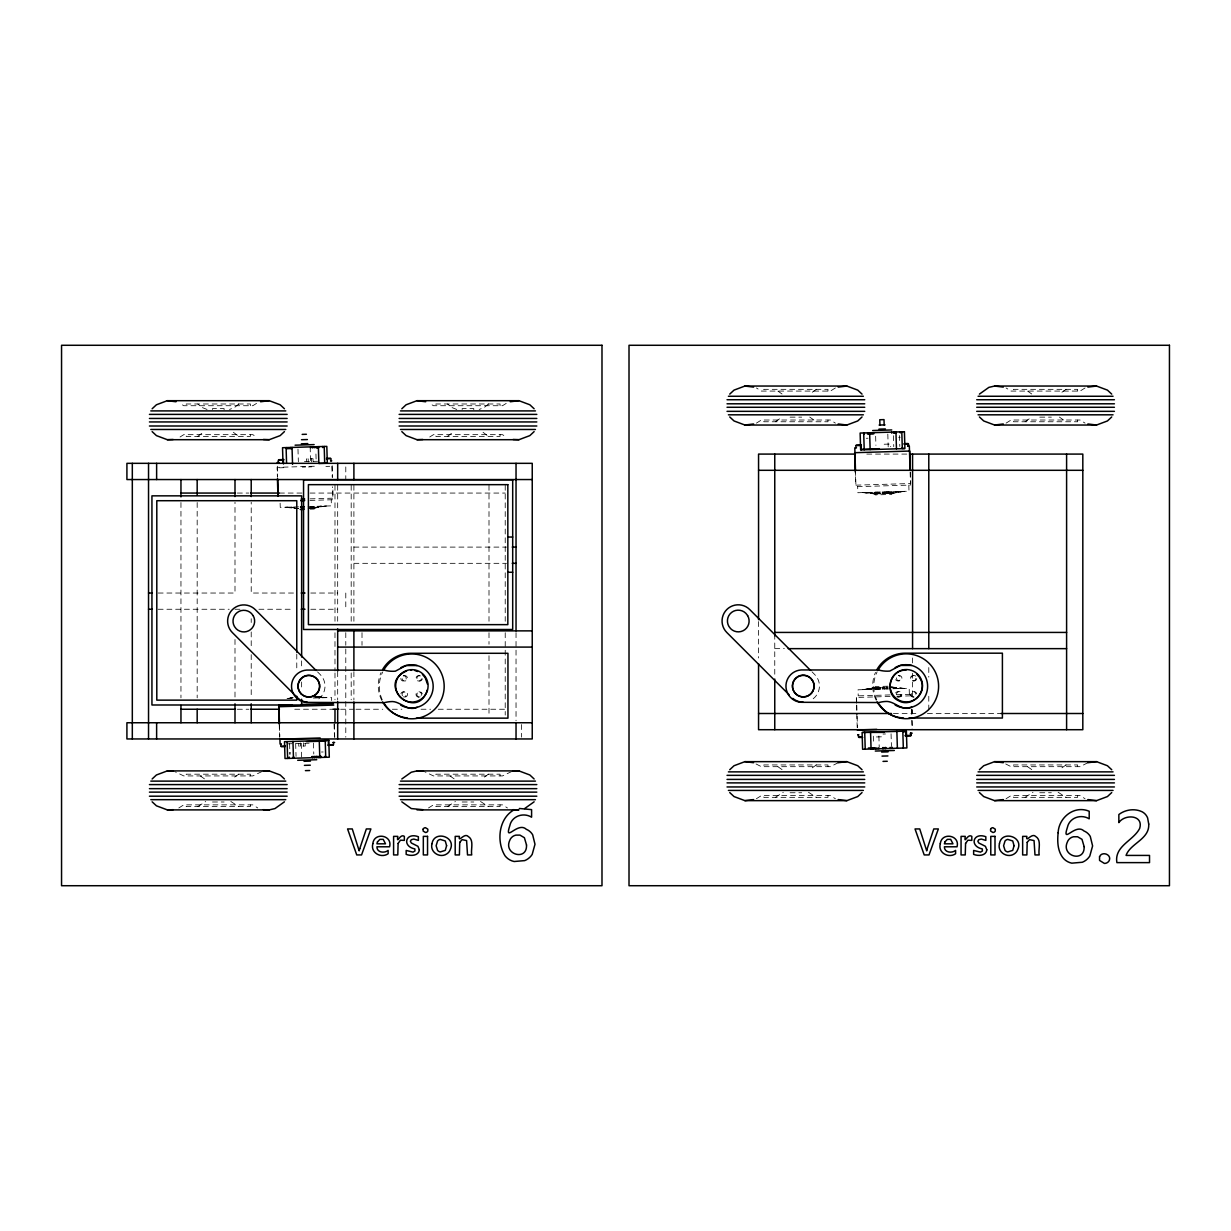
<?xml version="1.0" encoding="UTF-8"?>
<svg xmlns="http://www.w3.org/2000/svg" width="1231" height="1231" viewBox="0 0 1231 1231"><rect width="100%" height="100%" fill="white"/><g stroke="black" fill="none" stroke-linecap="round" stroke-linejoin="round"><path stroke-width="0.75" stroke-dasharray="5 3.75" d="M882.165 492.015L882.596 493.754L884.35 493.693L884.674 491.938M882.35 689.068L882.658 687.298L884.427 687.237L884.843 688.991M197.806 436.405L203.192 432.281M238.768 403.983L234.582 407.461L229.52 409.446M447.484 436.405L452.885 432.281M488.461 403.983L484.275 407.461L479.198 409.446M197.806 806.613L205.731 801.489M238.768 774.191L232.136 778.854M775.407 421.756L782.039 417.078M816.368 389.335L809.736 393.997M447.484 806.613L455.424 801.489M488.461 774.191L481.813 778.854M1025.084 421.756L1031.732 417.078M1066.046 389.335L1059.414 393.997M775.407 797.349L783.331 792.241M816.368 764.943L809.736 769.606M1025.084 797.349L1033.009 792.241M1066.046 764.943L1059.414 769.606M180.049 436.99L183.773 434.666L252.801 434.666L256.54 436.99M256.54 403.399L252.801 405.722L183.773 405.722L180.049 403.399M429.727 436.99L433.466 434.666L502.479 434.666L506.218 436.99M506.218 403.399L502.479 405.722L433.466 405.722L429.727 403.399M756.403 423.125L761.374 420.017L830.402 420.017L835.372 423.125M835.372 387.965L830.402 391.073L761.374 391.073L756.403 387.965M178.803 807.967L183.773 804.859L252.801 804.859L257.771 807.967M1006.081 423.125L1011.066 420.017L1080.079 420.017L1085.05 423.125M1085.05 387.965L1080.079 391.073L1011.066 391.073L1006.081 387.965M428.48 807.967L433.466 804.859L502.479 804.859L507.464 807.967M756.403 798.719L761.374 795.611L830.402 795.611L835.372 798.719M1006.081 798.719L1011.066 795.611L1080.079 795.611L1085.05 798.719M308.212 508.311L312.582 506.418M309.396 508.28L313.767 506.387L313.797 508.141L313.074 506.403M885.751 491.908L885.812 493.662L890.182 491.769M876.841 689.222L881.211 687.344L881.258 689.098M310.366 507.664L313.751 506.387M309.827 508.265L314.905 506.356M885.812 493.662L892.49 491.692M874.518 689.298L881.211 687.344M261.988 771.529L252.801 775.93L183.773 775.93L174.587 771.529M511.665 771.529L502.479 775.93L433.466 775.93L424.28 771.529M838.188 762.712L830.402 766.682L761.374 766.682L753.587 762.712M1087.865 762.712L1080.079 766.682L1011.066 766.682L1003.28 762.712M311.012 506.464L311.074 508.218L320.491 506.187L311.443 508.218L311.397 506.464M888.613 491.815L888.659 493.569L898.091 491.538L889.044 493.554L888.982 491.8M869.855 689.437L878.349 687.421L878.411 689.175M311.074 508.218L321.337 506.156M888.659 493.569L898.938 491.508M868.086 689.483L878.349 687.421M313.136 508.157L324.969 506.049M890.675 491.754L890.736 493.508L902.569 491.4M288.731 698.5L292.516 697.792M289.254 698.485L293.04 697.777M876.349 689.237L876.287 687.483L864.454 689.606L876.072 687.498L876.118 689.252M325.415 506.033L313.351 508.157L313.305 506.403M903.015 491.384L890.952 493.508L890.905 491.754M288.069 698.562L293.04 697.654M864.008 689.606L876.287 687.483M314.136 508.126L326.554 506.003M891.721 493.477L904.139 491.354M287.054 698.592L292.409 697.685M862.869 689.652L875.333 687.514M866.27 438.282L867.978 438.236M898.707 437.313L900.184 437.267M304.442 461.656L317.598 461.256M884.166 444.237L890.628 444.037L890.705 446.745M314.336 466.241L277.098 467.349L277.375 476.905M279.545 467.811L283.745 467.688M302.334 467.118L305.55 467.026M308.427 466.934L311.658 466.841M325.892 466.426L329.739 466.303M310.089 498.863L333.139 498.17L332.785 486.722M309.981 500.417L332.909 499.724L332.524 486.768M298.579 506.849L280.253 507.387L280.114 502.833M308.165 506.557L331.401 505.864L331.231 499.786M310.289 509.188L314.228 509.08L314.136 506.372M875.226 493.97L862.7 492.585M876.18 492.185L875.549 493.97L863.839 492.554M867.917 492.431L878.288 493.877L878.242 492.123M874.349 492.246L881.15 493.8L881.088 492.046M890.736 493.508L891.198 491.738M313.259 698.054L331.57 697.515L331.662 700.547M887.89 686.19L875.195 686.575L875.379 689.268M890.044 694.915L856.514 695.915L856.73 703.332M896.553 694.715L911.048 694.284M890.075 696.454L856.284 697.469L856.468 703.209M896.814 696.254L911.355 695.823M287.238 743.847L309.104 743.201M883.027 734.061L885.489 733.984M289.239 752.972L290.716 752.941M321.445 752.018L323.153 751.972M876.395 736.954L882.842 736.769M790.087 417.14L801.689 417.14M1039.764 417.14L1051.366 417.14M866.793 454.085L908.078 454.085M237.352 493.062L248.831 493.062M279.437 493.062L302.411 493.062M310.058 493.062L505.218 493.062M353.897 547.103L506.495 547.103M353.897 563.321L506.495 563.321M158.137 593.034L234.998 593.034L234.998 502.248M293.486 593.034L251.216 593.034L251.216 502.248M310.781 593.034L337.679 593.034M158.137 609.253L229.228 609.253M234.998 609.253L240.399 609.253M258.895 609.253L293.486 609.253M310.781 609.253L337.679 609.253M774.761 648.645L784.332 648.645M237.352 709.241L248.831 709.241M294.748 709.241L333.016 709.241M340.664 709.241L354.066 709.241M355.974 709.241L382.764 709.241M392.335 709.241L401.891 709.241M421.033 709.241L430.604 709.241M438.251 709.241L505.218 709.241M893.367 713.503L919.095 713.503M927.405 713.503L1000.957 713.503M790.087 792.749L801.689 792.749M1039.764 792.749L1051.366 792.749M212.486 801.997L224.088 801.997M462.164 801.997L473.781 801.997M420.063 675.696L419.356 675.665A2.708 2.708 0 0 0 416.955 677.927L416.94 678.635A2.708 2.708 0 0 0 419.186 681.035L419.894 681.051A2.708 2.708 0 0 0 422.295 678.789M403.383 675.665L404.091 675.727A2.708 2.708 0 0 1 406.199 678.25L406.138 678.943A2.708 2.708 0 0 1 403.614 681.066L402.906 681.005A2.708 2.708 0 0 1 400.798 678.481M285.1 507.249L297.671 508.618M891.752 687.021L904.323 688.406M314.167 696.269L326.723 697.654M286.238 507.218L297.948 508.618M891.013 687.052L903.185 688.437M318.444 696.9L325.584 697.685M876.226 493.939L864.27 492.538L875.995 493.954L875.949 492.2M287.192 507.187L298.625 508.603M286.685 507.203L298.102 508.618M890.798 687.052L902.738 688.452M319.429 696.992L325.153 697.7M318.921 697.008L324.63 697.715M290.316 507.095L297.625 508.28M889.967 687.083L899.107 688.56M889.105 687.098L898.245 688.591L888.736 687.113M314.197 696.623L321.506 697.808M869.686 492.385L878.288 493.877M291.162 507.064L294.609 507.664M312.859 696.669L320.66 697.839M456.747 409.446L451.685 407.461L447.484 403.983M207.054 409.446L201.992 407.461L197.806 403.983M875.703 493.954L875.503 492.215L880.673 493.816L880.627 492.061M1058.121 792.241L1066.046 797.349M808.444 792.241L816.368 797.349M480.521 801.489L488.461 806.613M230.843 801.489L238.768 806.613M876.672 492.169L881.15 493.8M875.487 492.215L879.965 493.831L879.903 492.077M1031.732 393.997L1025.084 389.335M1059.414 417.078L1066.046 421.756M782.039 393.997L775.407 389.335M809.736 417.078L816.368 421.756M1031.732 769.606L1025.084 764.943M782.039 769.606L775.407 764.943M454.131 778.854L447.484 774.191M204.454 778.854L197.806 774.191M483.06 432.281L488.461 436.405M233.382 432.281L238.768 436.405M811.983 671.803L814.691 674.511A16.218 16.218 0 0 1 811.337 700.008M317.552 671.911L320.26 674.619A16.218 16.218 0 0 1 316.906 700.131M910.386 472.058L910.725 483.521L855.668 485.168L855.268 471.796M910.124 472.119L910.509 485.076L855.976 486.707L855.53 471.888M908.817 485.122L909.001 491.2L857.853 492.739L857.668 486.66M911.756 709.194L912.048 718.75M912.109 720.658L912.325 728.306M911.494 709.102L911.771 718.365M911.817 720.212L912.094 729.475M909.355 694.33L909.17 688.267L858.022 689.791L858.207 695.869M899.492 435.528L899.815 446.468M893.429 435.712L893.752 446.653M891.644 491.723L891.813 494.416L875.195 494.924L875.21 492.215M889.859 491.785L889.905 493.539M887.813 434.051L888.197 446.822M889.536 491.785L889.582 493.539M887.382 491.846L887.428 493.616M886.936 491.861L886.997 493.616L891.367 491.738L886.274 493.646L886.228 491.892M884.304 491.938L884.35 493.693M883.812 491.954L883.858 493.708L883.042 491.985M891.059 733.814L891.444 746.571M882.55 492L882.596 493.754M887.551 688.914L887.505 687.144L885.874 687.206L885.935 688.96M887.059 687.16L887.105 688.914M886.351 687.19L886.397 688.945M879.473 492.092L879.519 493.846M884.427 687.237L884.473 689.006M883.981 689.021L883.935 687.252L883.212 689.037M877.857 492.138L877.918 493.893L868.778 492.415L877.364 493.908L877.318 492.154M875.641 436.251L875.918 445.36M876.995 492.169L877.041 493.923M882.658 687.298L882.719 689.052M880.796 689.114L880.75 687.36L875.672 689.268L875.626 687.514M880.088 689.129L880.027 687.375L875.656 689.268L875.78 687.498M879.596 687.39L879.642 689.145M878.042 689.191L877.98 687.437L868.948 689.468L877.441 687.452L877.488 689.206M878.888 736L879.211 746.94M877.118 687.467L877.164 689.222M873.318 736.169L873.533 743.462M856.791 705.178L857.068 714.442M857.115 716.288L857.453 727.398M856.514 705.117L857.268 729.952M332.17 465.703L332.508 477.166M331.908 466.395L332.247 477.505M334.34 724.182L334.74 737.554M334.063 723.905L334.447 736.877M315.936 454.008L316.167 461.302M313.105 461.394L313.028 458.686L306.581 458.886L306.657 461.594M313.597 506.387L313.643 508.141M311.412 458.748L311.505 461.979M312.259 506.433L312.305 508.188M310.15 446.884L310.597 461.471M311.935 506.449L311.982 508.203M308.181 458.84L308.289 462.087M313.459 743.062L313.782 754.003M297.979 449.069L298.364 461.84M305.165 743.309L305.257 746.017L298.794 746.201L298.718 743.509M303.549 742.816L303.642 746.063M301.241 743.432L301.672 758.019M300.318 742.909L300.41 746.155M295.671 743.601L296.055 756.357M289.608 743.77L289.931 754.711M277.329 466.18L277.652 477.289M279.529 725.536L279.852 736.661M279.206 723.92L279.606 737.292M1077.648 391.073L1077.648 389.335L1013.482 389.335L1013.482 391.073M1077.648 420.017L1077.648 421.756L1013.482 421.756L1013.482 420.017M1077.648 766.682L1077.648 764.943L1013.482 764.943L1013.482 766.682M1077.648 795.611L1077.648 797.349L1013.482 797.349L1013.482 795.611M928.79 667.541L928.79 677.112M928.79 696.269L928.79 713.503M912.571 657.97L912.571 663.709M912.571 673.28L912.571 696.269M912.571 709.672L912.571 713.503M827.971 391.073L827.971 389.335L763.805 389.335L763.805 391.073M827.971 420.017L827.971 421.756L763.805 421.756L763.805 420.017M827.971 766.682L827.971 764.943L763.805 764.943L763.805 766.682M827.971 795.611L827.971 797.349L763.805 797.349L763.805 795.611M774.761 634.227L774.761 677.112M758.558 621.578L758.558 657.97M521.436 724.551L521.436 737.154M516.035 632.672L516.035 720.827M505.218 485.291L505.218 621.255M505.218 632.719L505.218 715.088M500.063 405.722L500.063 403.983L435.882 403.983L435.882 405.722M500.063 434.666L500.063 436.405L435.882 436.405L435.882 434.666M500.063 775.93L500.063 774.191L435.882 774.191L435.882 775.93M500.063 804.859L500.063 806.613L435.882 806.613L435.882 804.859M488.999 485.291L488.999 621.255M488.999 632.749L488.999 644.228M488.999 655.723L488.999 715.088M473.781 409.754L473.781 408.584L462.164 408.584L462.164 409.754M362.006 632.672L362.006 645.275M353.897 485.291L353.897 621.255M353.897 671.68L353.897 700.054M351.189 485.291L351.189 621.255M351.189 672.957L351.189 699.762M345.788 466.934L345.788 479.551M345.788 593.034L345.788 609.253M345.788 632.672L345.788 645.275M345.788 648.968L345.788 737.154M337.679 485.291L337.679 621.255M337.679 671.68L337.679 700.054M334.986 485.291L334.986 621.255M334.986 632.749L334.986 671.049M334.986 672.957L334.986 699.762M301.641 660.862L301.641 668.541M301.641 681.974L301.641 689.652M296.779 654.107L296.779 671.372M251.216 618.716L251.216 622.501M251.216 631.949L251.216 647.091M251.216 654.646L251.216 698.162M250.37 405.722L250.37 403.983L186.204 403.983L186.204 405.722M250.37 434.666L250.37 436.405L186.204 436.405L186.204 434.666M250.37 775.93L250.37 774.191L186.204 774.191L186.204 775.93M250.37 804.859L250.37 806.613L186.204 806.613L186.204 804.859M234.998 639.52L234.998 698.162M224.088 409.754L224.088 408.584L212.486 408.584L212.486 409.754M197.175 502.525L197.175 697.854M180.957 502.525L180.957 697.854M916.726 678.681A2.708 2.708 0 0 1 914.341 680.943L913.002 680.897A2.708 2.708 0 0 1 910.509 678.773L910.448 678.066A2.708 2.708 0 0 1 915.556 676.973M915.772 676.158A2.708 2.708 0 0 0 914.495 675.588L913.787 675.557A2.708 2.708 0 0 0 911.402 677.819L911.371 678.527A2.708 2.708 0 0 0 913.633 680.912A2.708 2.708 0 0 0 915.849 678.343M913.971 697.069A2.708 2.708 0 0 1 911.432 694.976L911.355 694.284A2.708 2.708 0 0 1 913.448 691.745L914.156 691.668A2.708 2.708 0 0 1 916.695 693.761M895.66 679.697A2.708 2.708 0 0 0 897.353 680.881L898.045 680.943A2.708 2.708 0 0 0 900.569 678.835L900.63 678.127A2.708 2.708 0 0 0 898.522 675.619M897.199 696.977A2.708 2.708 0 0 0 897.891 697.085L898.599 696.992A2.708 2.708 0 0 0 900.63 694.422L900.553 693.715A2.708 2.708 0 0 0 897.968 691.668L897.276 691.76A2.708 2.708 0 0 0 895.614 692.991M876.226 700.331A32.421 32.421 0 0 1 875.503 672.418M913.848 696.931A2.708 2.708 0 0 1 910.478 694.792A2.708 2.708 0 0 1 912.91 691.622A2.708 2.708 0 0 1 915.849 694.315M898.522 675.588A2.708 2.708 0 0 1 901.923 678.204A2.708 2.708 0 0 1 898.522 680.82A2.708 2.708 0 0 1 896.876 676.85M896.522 694.315A2.708 2.708 0 0 1 899.923 691.699A2.708 2.708 0 0 1 901.554 695.669A2.708 2.708 0 0 1 897.307 696.223M876.703 699.762A32.421 32.421 0 0 1 877.134 671.849M418.832 697.069A2.708 2.708 0 0 1 417.001 695.1L416.924 694.392A2.708 2.708 0 0 1 419.017 691.853L419.725 691.791A2.708 2.708 0 0 1 422.264 693.884M400.906 693.745A2.708 2.708 0 0 1 402.845 691.868L403.537 691.791A2.708 2.708 0 0 1 406.122 693.822L406.199 694.53A2.708 2.708 0 0 1 404.168 697.1A2.708 2.708 0 0 1 403.429 696.761M381.795 700.439A32.421 32.421 0 0 1 381.056 672.526M420.186 676.05A2.708 2.708 0 0 0 416.016 678.173L416.063 678.881A2.708 2.708 0 0 0 418.571 681.02L419.279 680.958A2.708 2.708 0 0 0 421.417 678.45L421.356 677.758A2.708 2.708 0 0 0 421.125 677.081M418.709 697.131A2.708 2.708 0 0 1 416.047 693.961A2.708 2.708 0 0 1 419.633 691.884A2.708 2.708 0 0 1 421.048 695.777M420.063 696.761A2.708 2.708 0 0 1 419.417 697.038M403.429 675.973A2.708 2.708 0 0 1 407.446 677.85A2.708 2.708 0 0 1 404.322 680.974A2.708 2.708 0 0 1 402.445 676.958M402.445 695.777A2.708 2.708 0 0 1 403.645 691.976A2.708 2.708 0 0 1 407.323 693.499A2.708 2.708 0 0 1 405.476 697.038M382.272 699.87A32.421 32.421 0 0 1 382.703 671.957"/><path stroke-width="1.5" d="M427.419 689.822C417.063 722.474 375.147 684.621 406.569 671.003M152.136 408.784L156.429 404.768L167.324 400.69L269.25 400.69L280.16 404.768L284.438 408.784M284.438 431.604L280.16 435.62L269.25 439.698L167.324 439.698L156.429 435.62L152.136 431.604M401.814 408.784L406.107 404.768L417.001 400.69L518.943 400.69L529.838 404.768L534.131 408.784M152.136 778.977L156.429 774.976L167.324 770.898L269.25 770.898L280.16 774.976L284.438 778.977M534.131 431.604L529.838 435.62L518.943 439.698L417.001 439.698L406.107 435.62L401.814 431.604M284.438 801.812L274.975 808.567L269.25 809.89L167.324 809.89L156.429 805.813L152.136 801.812M729.737 394.12L734.03 390.119L744.924 386.042L846.851 386.042L857.745 390.119L862.039 394.12M401.814 778.977L411.292 772.222L417.001 770.898L518.943 770.898L529.838 774.976L534.131 778.977M862.039 416.955L857.745 420.956L846.851 425.034L744.924 425.034L734.03 420.956L729.737 416.955M534.131 801.812L524.652 808.567M979.414 394.12L988.893 387.365L994.602 386.042L1096.529 386.042L1107.438 390.119L1111.731 394.12M729.737 769.729L734.03 765.728L744.924 761.65L846.851 761.65L857.745 765.728L862.039 769.729M1111.731 416.955L1107.438 420.956L1096.529 425.034L994.602 425.034L983.707 420.956L979.414 416.955M862.039 792.564L857.745 796.565L846.851 800.642L744.924 800.642L734.03 796.565L729.737 792.564M979.414 769.729L983.707 765.728L994.602 761.65L1096.529 761.65L1107.438 765.728L1111.731 769.729M1111.731 792.564L1107.438 796.565L1096.529 800.642L994.602 800.642L983.707 796.565L979.414 792.564M417.155 665.54L405.968 665.54L395.382 671.172A30.944 30.944 0 0 1 384.549 670.218L306.765 670.064A16.218 16.218 0 0 0 291.547 687.206A16.218 16.218 0 0 0 308.689 702.424L384.549 702.639A30.944 30.944 0 0 1 392.643 701.562C400.921 701.993 407.615 711.641 417.155 707.302M911.586 665.432L900.4 665.432L889.813 671.064A30.944 30.944 0 0 1 878.98 670.095L801.212 669.941A16.218 16.218 0 0 0 785.978 687.098A16.218 16.218 0 0 0 803.12 702.316L878.98 702.532A30.944 30.944 0 0 1 887.089 701.439C895.352 701.87 902.046 711.533 911.586 707.194M513.604 810.106C498.463 818.861 496.324 841.866 505.064 855.853A15.418 15.418 0 0 0 514.158 861.515L524.714 860.607A15.895 15.895 0 0 0 532.177 854.437L534.993 844.281L532.669 834.803A12.895 12.895 0 0 0 526.283 829.294C517.712 821.139 503.971 843.65 509.819 825.678C511.804 815.984 523.529 812.121 531.592 817.215L531.592 809.629L519.344 808.475M260.587 401.752L269.25 400.69M510.265 401.752L518.943 400.69M838.188 387.103L846.851 386.042M753.587 423.972L744.924 425.034M1087.865 387.103L1096.529 386.042M1003.28 423.972L994.602 425.034M838.188 762.712L846.851 761.65M753.587 799.581L744.924 800.642M1087.865 762.712L1096.529 761.65M1003.28 799.581L994.602 800.642M167.324 439.698L173.186 439.482M417.001 439.698L422.879 439.482M263.388 771.098L269.25 770.898M513.065 771.098L518.943 770.898M167.324 809.89L173.186 809.69M401.814 801.812L411.292 808.567L422.879 809.69M302.164 434.389L306.411 434.266M301.503 439.713L307.396 439.544M879.103 425.064L884.997 424.88M301.349 443.806L307.796 443.606M295.086 445.176L314.136 444.606M878.949 429.142L885.397 428.957M872.671 430.527L891.736 429.942M286.669 448.669L291.932 448.515M867.409 433.928L873.918 433.727M278.668 459.717L283.961 459.563M326.707 458.286L330.493 458.178M283.484 460.117L278.283 460.271L278.36 462.441M326.43 458.84L330.97 458.701L331.031 460.856M277.206 462.471L278.898 462.425M330.477 460.871L331.755 460.84M856.268 445.068L861.377 444.914M904.2 443.637L908.093 443.514M861.085 445.468L855.884 445.622L855.945 447.776M904.031 444.176L908.57 444.037L908.632 446.207M319.06 463.471L327.323 463.225L326.815 446.391L282.53 447.715L282.992 462.671M856.499 447.761L854.806 447.822L855.468 470.042M907.893 446.222L909.34 446.176L910.063 470.257M861.1 449.253L879.396 448.7M901.984 448.022L904.154 448.592M301.118 499.14L304.703 499.032M300.672 500.694L304.688 500.571M300.549 506.787L304.165 506.68M302.364 508.48L303.549 508.449L303.503 506.695M300.21 509.496L303.995 509.388M291.839 704.778L278.914 705.163L279.468 723.69M301.18 704.501L333.447 703.532M333.77 705.071L278.698 706.717L279.206 723.92M279.668 739.2L320.183 737.985M306.488 741.647L326 741.062M281.345 744.032L280.083 744.063L279.914 738.508M332.924 742.478L334.617 742.431M285.407 746.063L280.853 746.201L280.791 744.047M328.338 744.786L333.539 744.632L333.478 742.462M281.33 746.725L285.13 746.617M327.877 745.34L333.155 745.17M857.268 729.952L876.795 729.368M884.073 732.399L862.869 732.399M903.6 731.814L905.924 731.753M857.668 734.815L858.823 734.784M910.401 733.23L912.217 733.184M862.285 736.83L858.453 736.954L858.392 734.799M905.077 735.553L911.14 735.369L911.063 733.214M858.93 737.477L862.685 737.369M905.462 736.092L910.755 735.923M311.643 756.634L318.429 756.434L318.46 757.511M297.687 760.296L316.752 759.727M304.026 761.297L310.474 761.097M868.363 748.017L874.441 747.832M304.426 765.359L310.32 765.19M875.287 751.048L894.337 750.479M881.627 752.049L888.074 751.849M305.411 770.637L309.658 770.514M882.027 756.111L887.92 755.942M883.012 761.389L887.259 761.266M728.398 396.259L863.377 396.259M978.076 396.259L1113.055 396.259M727.029 399.736L864.747 399.736M976.706 399.736L1114.424 399.736M727.029 403.799L864.747 403.799M976.706 403.799L1114.424 403.799M727.029 407.276L864.747 407.276M976.706 407.276L1114.424 407.276M150.798 410.908L285.777 410.908M400.49 410.908L535.454 410.908M727.029 411.339L864.747 411.339M976.706 411.339L1114.424 411.339M149.428 414.385L287.146 414.385M399.121 414.385L536.824 414.385M728.398 414.816L863.377 414.816M978.076 414.816L1113.055 414.816M149.428 418.448L287.146 418.448M399.121 418.448L536.824 418.448M149.428 421.941L287.146 421.941M399.121 421.941L536.824 421.941M149.428 426.003L287.146 426.003M399.121 426.003L536.824 426.003M150.798 429.481L285.777 429.481M400.49 429.481L535.454 429.481M855.391 454.085L758.558 454.085L758.558 619.67M909.878 454.085L1082.818 454.085L1082.818 729.706L758.558 729.706L758.558 663.709M758.558 470.304L912.048 470.304M912.571 470.304L928.79 470.304M929.313 470.304L1082.818 470.304M532.238 479.551L126.916 479.551L126.916 463.333L532.238 463.333L532.238 738.954L126.916 738.954L126.916 722.751L532.238 722.751M180.957 493.062L235.429 493.062M250.739 493.062L279.437 493.062M507.834 537.039L512.696 537.039M512.219 547.103L516.035 547.103M512.219 563.321L516.035 563.321M507.834 572.261L512.696 572.261M148.536 593.034L152.367 593.034M301.18 593.034L305.011 593.034M148.536 609.253L152.367 609.253M301.18 609.253L305.011 609.253M337.679 630.872L532.238 630.872M774.761 632.426L1066.6 632.426M337.679 647.091L532.238 647.091M788.163 648.645L1066.6 648.645M180.957 709.241L235.429 709.241M250.739 709.241L279.437 709.241M333.016 709.241L338.756 709.241M758.558 713.503L891.475 713.503M1000.957 713.503L1082.818 713.503M416.401 718.15L507.957 718.15L507.957 653.292L410.677 653.292A32.421 32.421 0 0 0 382.595 669.51M908.94 718.027L1002.403 718.027L1002.403 653.184L905.124 653.184A32.421 32.421 0 0 0 877.041 669.387M728.398 771.868L863.377 771.868M978.076 771.868L1113.055 771.868M727.029 775.345L864.747 775.345M976.706 775.345L1114.424 775.345M727.029 779.408L864.747 779.408M976.706 779.408L1114.424 779.408M150.798 781.116L285.777 781.116M400.49 781.116L535.454 781.116M727.029 782.885L864.747 782.885M976.706 782.885L1114.424 782.885M149.428 784.593L287.146 784.593M399.121 784.593L536.824 784.593M727.029 786.948L864.747 786.948M976.706 786.948L1114.424 786.948M149.428 788.656L287.146 788.656M399.121 788.656L536.824 788.656M728.398 790.425L863.377 790.425M978.076 790.425L1113.055 790.425M149.428 792.133L287.146 792.133M399.121 792.133L536.824 792.133M149.428 796.195L287.146 796.195M399.121 796.195L536.824 796.195M150.798 799.673L285.777 799.673M400.49 799.673L535.454 799.673M417.001 809.89L518.943 809.89L513.065 809.69M994.602 386.042L1003.28 387.103M744.924 386.042L753.587 387.103M417.001 400.69L425.68 401.752M1096.529 425.034L1087.865 423.972M167.324 400.69L176.002 401.752M846.851 425.034L838.188 423.972M513.065 439.482L518.943 439.698M263.388 439.482L269.25 439.698M994.602 761.65L1003.28 762.712M744.924 761.65L753.587 762.712M417.001 770.898L422.879 771.098M1096.529 800.642L1087.865 799.581M167.324 770.898L173.186 771.098M846.851 800.642L838.188 799.581M263.388 809.69L269.25 809.89M906.001 670.187C889.644 669.233 883.704 694.022 898.615 700.747C912.063 708.456 928.482 691.237 919.957 678.25M410.739 670.233L411.569 670.295M414.955 670.572L417.617 671.51M300.564 507.372L303.549 508.449M810.629 670.449L749.725 609.545A16.218 16.218 0 0 0 726.798 609.545A16.218 16.218 0 0 0 726.798 632.472L789.056 694.73M316.198 670.556L255.294 609.653A16.218 16.218 0 0 0 232.367 609.653A16.218 16.218 0 0 0 232.367 632.58L297.333 697.546A16.218 16.218 0 0 0 299.502 699.362M916.864 674.28L919.603 677.496M422.433 674.388L425.172 677.619L427.496 684.205M910.325 470.15L909.755 451.054L854.683 452.7L855.268 471.796M908.016 444.068L908.078 446.222M901.8 431.804L902.308 448.653M910.525 733.23L910.586 735.399M900.215 431.866L900.276 432.943M905.908 731.122L906.031 735.523M896.245 431.973L896.276 433.05M895.953 431.989L896.46 448.823M895.553 432.004L895.614 433.081M895.337 432.004L895.368 433.081M894.583 432.019L894.614 433.112M894.414 432.035L894.46 433.112M902.815 731.214L903.323 748.048M893.568 432.05L893.614 433.143M891.659 432.112L891.767 433.189M896.876 731.383L897.384 748.217M884.166 424.91L884.012 419.617L879.765 419.74L879.934 425.034M892.167 747.294L892.198 748.371M890.198 747.355L890.228 748.433M885.781 747.494L885.812 748.571M885.535 747.494L885.566 748.571M884.181 747.54L884.212 748.617M883.089 747.571L883.119 748.648M882.827 747.571L882.858 748.663M872.887 432.681L872.841 433.758M870.963 432.727L871.009 433.82M870.117 432.758L870.163 433.835M869.963 432.758L869.994 433.851M869.64 432.773L870.148 449.607M878.78 747.694L878.811 748.787M869.209 432.789L869.24 433.866M868.963 432.789L869.024 433.866M868.301 432.82L868.332 433.897M876.918 747.756L876.964 748.833M875.333 747.802L875.287 748.879M864.27 432.927L864.331 434.02M873.41 747.863L873.441 748.94M863.7 432.958L864.208 449.792M872.41 747.894L872.594 748.971M871.656 747.909L871.686 748.987M871.41 747.925L871.456 749.002M870.563 732.168L871.071 749.017M870.748 747.94L870.779 749.017M860.977 445.468L861.115 449.884M864.716 732.353L865.224 749.187M324.199 446.468L324.707 463.302M322.645 446.514L322.707 447.592M328.308 740.37L328.446 744.77M318.644 446.638L318.675 447.715M318.367 446.638L318.86 463.471M317.983 446.653L317.998 447.73M317.736 446.653L317.767 447.745M316.983 446.684L317.013 447.761M316.813 446.684L316.859 447.761M325.215 740.462L325.723 757.296M315.982 446.715L316.013 447.792M314.059 446.761L314.182 447.853M312.474 446.822L312.505 447.899M321.091 756.357L321.122 757.434M320.429 756.373L320.445 757.45M320.183 756.373L320.214 757.465M310.612 446.868L310.643 447.946M319.275 740.631L319.783 757.465M319.429 756.403L319.306 757.48M316.505 756.496L316.613 757.573M314.567 756.542L314.597 757.634M312.597 756.603L312.628 757.681M292.039 447.422L292.547 464.272M290.701 447.469L290.731 448.546M286.731 447.592L286.731 448.669M286.1 447.607L286.546 462.579M294.055 757.157L293.84 758.25M292.963 741.416L293.47 758.265M293.147 757.188L293.178 758.265M283.392 460.117L283.499 463.902M289.254 757.311L289.285 758.388L289.147 757.311M287.115 741.601L287.623 758.434M277.714 479.136L278.206 495.801M277.437 478.813L277.944 496.001M1066.6 454.085L1066.6 729.706M928.79 454.085L928.79 648.645M912.571 454.085L912.571 648.645M774.761 454.085L774.761 636.027M774.761 679.035L774.761 729.706M516.035 463.333L516.035 630.872M516.035 722.751L516.035 738.954M353.897 463.333L353.897 479.551M353.897 630.872L353.897 669.787M353.897 701.932L353.897 738.954M337.679 463.333L337.679 479.551M337.679 628.918L337.679 671.049M337.679 701.685L337.679 738.954M334.986 709.348L334.986 722.751M301.641 657.031L301.641 495.847L151.936 495.847L151.936 704.994L301.641 704.994L301.641 699.239M296.779 652.199L296.779 500.709L156.799 500.709L156.799 700.131L296.779 700.131L296.779 696.3M251.216 479.551L251.216 496.57M251.216 703.824L251.216 722.751M234.998 479.551L234.998 496.57M234.998 703.824L234.998 722.751M197.175 479.551L197.175 494.862M197.175 709.241L197.175 722.751M180.957 479.551L180.957 496.878M180.957 705.409L180.957 722.751M156.629 463.333L156.629 479.551M156.629 722.751L156.629 738.954M148.536 463.333L148.536 738.954M132.317 463.333L132.317 738.954M803.228 702.193A16.218 16.218 0 0 1 792.81 698.392M895.183 667.587A21.619 21.619 0 0 1 927.62 686.313A21.619 21.619 0 0 1 895.183 705.04M903.431 717.981A32.421 32.421 0 0 1 877.041 701.824M877.934 670.356A32.421 32.421 0 0 1 926.312 660.847A32.421 32.421 0 0 1 928.143 710.118A32.421 32.421 0 0 1 879.18 704.209M307.381 702.239A16.218 16.218 0 0 1 300.687 700.131M400.752 667.71A21.619 21.619 0 0 1 433.174 686.421A21.619 21.619 0 0 1 400.752 705.148M407.292 717.965A32.421 32.421 0 0 1 382.595 701.932M383.487 670.464A32.421 32.421 0 0 1 431.881 660.955A32.421 32.421 0 0 1 433.697 710.241A32.421 32.421 0 0 1 384.749 704.317M1058.137 832.802C1057.275 841.173 1057.491 850.436 1062.692 857.484A15.418 15.418 0 0 0 1071.786 863.162L1082.326 862.254A15.895 15.895 0 0 0 1089.789 856.068L1092.605 845.928L1090.281 836.434A12.895 12.895 0 0 0 1083.896 830.925C1075.34 822.785 1061.584 845.297 1067.431 827.309C1069.416 817.63 1081.157 813.753 1089.204 818.846L1089.204 811.275C1074.371 804.889 1058.66 817.492 1058.137 832.802M1148.723 824.062C1149.662 839.357 1130.381 843.189 1126.057 855.422L1149.523 855.422L1149.523 862.623L1116.886 862.623C1114.132 845.959 1133.428 840.758 1139.66 828.432C1143.891 814.876 1124.78 813.814 1118.856 822.616L1118.856 814.537C1125.38 809.536 1134.782 808.198 1142.245 811.845A11.941 11.941 0 0 1 1147.615 817.907L1148.723 824.062M432.004 843.666C429.604 852.144 439.898 858.638 446.868 853.868A8.679 8.679 0 0 0 450.254 849.575C456.563 836.588 434.097 829.986 432.004 843.666M999.464 843.666C997.064 852.144 1007.358 858.638 1014.329 853.868A8.679 8.679 0 0 0 1017.714 849.575C1024.023 836.588 1001.557 829.986 999.464 843.666M372.839 843.666C370.254 852.698 380.964 858.638 388.134 853.775L388.134 850.39C384.518 853.468 376.732 852.621 376.932 846.79L389.581 846.79C392.766 834.987 374.07 831.864 372.839 843.666M940.299 843.666C937.714 852.698 948.424 858.638 955.595 853.775L955.595 850.39C951.978 853.468 944.192 852.621 944.392 846.79L957.041 846.79C960.242 834.987 941.53 831.864 940.299 843.666M398.105 843.45L397.798 854.93L393.597 854.93L393.597 836.372L397.798 836.372C396.52 845.389 399.983 833.048 404.353 836.388L404.353 840.388L400.444 840.204L398.105 843.45M965.566 843.45L965.258 854.93L961.057 854.93L961.057 836.372L965.258 836.372C963.981 845.389 967.443 833.048 971.813 836.388L971.813 840.388L967.905 840.204L965.566 843.45M419.34 849.805C418.863 855.945 410.539 856.237 406.168 854.36L406.168 850.452L413.031 852.114L414.939 850.99L414.847 848.928C401.66 846.266 405.584 831.925 418.371 836.726L418.371 840.404L413.862 839.065L411.339 839.68L410.369 841.265L411.385 843.02L417.94 846.312L419.34 849.805M446.607 845.697L445.268 850.39L440.298 851.929A4.678 4.678 0 0 1 437.574 850.359L436.128 845.759L437.559 841.019A4.601 4.601 0 0 1 440.283 839.404L445.268 840.958L446.607 845.697M986.8 849.805C986.323 855.945 977.999 856.237 973.629 854.36L973.629 850.452L980.492 852.114L982.4 850.99L982.307 848.928C969.12 846.266 973.044 831.925 985.831 836.726L985.831 840.404L981.338 839.065L978.799 839.68L977.829 841.265L978.845 843.02L985.415 846.312L986.8 849.805M1014.067 845.697L1012.728 850.39L1007.758 851.929A4.678 4.678 0 0 1 1005.035 850.359L1003.588 845.759L1005.019 841.019A4.601 4.601 0 0 1 1007.743 839.404L1012.728 840.958L1014.067 845.697M526.514 844.974C527.314 861.361 503.51 854.56 509.634 840.665A8.386 8.386 0 0 1 515.881 835.126L519.959 835.11L524.391 837.711L526.514 844.974M1084.126 846.605C1084.942 863.008 1061.122 856.207 1067.246 842.296A8.386 8.386 0 0 1 1073.494 836.757L1077.571 836.757L1082.003 839.342L1084.126 846.605M459.732 842.343L459.409 854.93L455.193 854.93L455.193 836.372L459.409 836.372C457.978 843.543 464.256 832.341 468.165 836.434C474.443 840.127 470.565 849.344 471.719 854.93L467.518 854.93L466.595 840.573L462.087 839.634L459.732 842.343M1027.193 842.343L1026.869 854.93L1022.653 854.93L1022.653 836.372L1026.869 836.372C1025.438 843.543 1031.716 832.341 1035.64 836.434C1041.903 840.127 1038.025 849.344 1039.179 854.93L1034.979 854.93L1034.055 840.573L1029.547 839.634L1027.193 842.343M423.125 829.155L423.125 831.048L425.449 832.479A2.554 2.554 0 0 0 427.819 831.017L427.819 829.155L425.449 827.694A2.493 2.493 0 0 0 423.141 829.155M990.601 829.155L990.601 831.048L992.909 832.479A2.554 2.554 0 0 0 995.279 831.017L995.279 829.155L992.909 827.694A2.493 2.493 0 0 0 990.601 829.155M1099.545 856.684L1099.545 860.423L1104.392 863.423A5.309 5.309 0 0 0 1109.3 860.423C1111.808 854.437 1101.93 850.898 1099.545 856.684M359.775 848.621L359.175 850.852L352.281 828.94L347.573 828.94L356.744 854.93L361.56 854.93L370.9 828.94L366.33 828.94L359.775 848.621M927.235 848.621L926.712 850.852L919.742 828.94L915.033 828.94L924.204 854.93L929.02 854.93L938.361 828.94L933.79 828.94L927.235 848.621M377.471 841.896L376.932 843.82L385.518 843.82L383.21 839.357L379.887 839.373L377.471 841.896M944.931 841.896L944.392 843.82L952.979 843.82L950.671 839.357L947.347 839.373L944.931 841.896M904.416 431.727L860.13 433.05L860.638 449.9L904.908 448.576L904.416 431.727M328.785 740.354L284.515 741.678L285.007 758.511L329.293 757.188L328.785 740.354M906.385 731.106L862.1 732.43L862.608 749.264L906.893 747.94L906.385 731.106M601.99 345.28L61.55 345.28L61.55 885.72L601.99 885.72L601.99 345.28M1169.45 345.28L629.01 345.28L629.01 885.72L1169.45 885.72L1169.45 345.28M512.696 479.798L303.549 479.798L303.549 629.503L512.696 629.503L512.696 479.798M507.834 484.66L308.412 484.66L308.412 624.64L507.834 624.64L507.834 484.66M427.542 836.372L423.326 836.372L423.326 854.93L427.542 854.93L427.542 836.372M995.002 836.372L990.786 836.372L990.786 854.93L995.002 854.93L995.002 836.372M812.306 680.112L810.475 677.958A10.802 10.802 0 0 0 794.149 691.837L795.98 693.992A10.802 10.802 0 0 0 812.306 680.112M317.875 680.22L316.044 678.066A10.802 10.802 0 0 0 299.718 691.945L301.549 694.099A10.802 10.802 0 0 0 317.875 680.22M747.617 615.577L745.894 613.346A10.802 10.802 0 0 0 728.921 626.441L730.645 628.672A10.802 10.802 0 0 0 747.617 615.577M253.171 615.685L251.447 613.453A10.802 10.802 0 0 0 234.49 626.548L236.214 628.779A10.802 10.802 0 0 0 253.171 615.685M325.153 757.311L325.092 756.234L325.092 757.311M898.199 699.793A16.218 16.218 0 0 0 922.527 685.759A16.218 16.218 0 0 0 898.199 671.711A16.218 16.218 0 0 0 898.199 699.793M795.672 693.838A10.802 10.802 0 0 0 813.753 688.991A10.802 10.802 0 0 0 800.519 675.757A10.802 10.802 0 0 0 795.672 693.838M403.768 699.9A16.218 16.218 0 0 0 428.096 685.867A16.218 16.218 0 0 0 403.768 671.818A16.218 16.218 0 0 0 403.768 699.9M301.241 693.945A10.802 10.802 0 0 0 319.321 689.098A10.802 10.802 0 0 0 306.088 675.865A10.802 10.802 0 0 0 301.241 693.945"/></g></svg>
